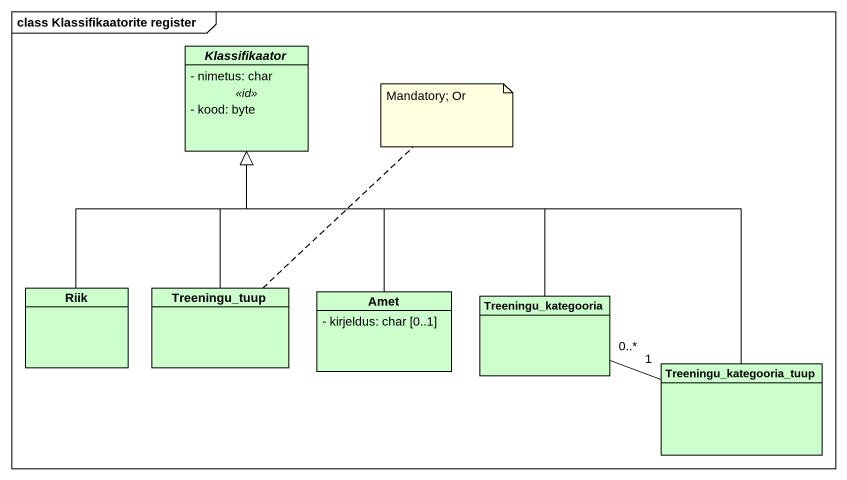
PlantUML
@startuml
mainframe class Klassifikaatorite register
hide circle
hide empty members
skinparam classAttributeIconSize 0
abstract class Klassifikaator #CCFFCC {
  - nimetus: char
  .. <<id>> ..
  - kood: byte
}
class Riik #CCFFCC
class Treeningu_tuup #CCFFCC
class Amet #CCFFCC {
  - kirjeldus: char [0..1]
}
class Treeningu_kategooria #CCFFCC
class Treeningu_kategooria_tuup #CCFFCC
Riik -up-|> Klassifikaator
Treeningu_tuup -up-|> Klassifikaator
Amet -up-|> Klassifikaator
Treeningu_kategooria -up-|> Klassifikaator
Treeningu_kategooria_tuup -up-|> Klassifikaator
Treeningu_kategooria_tuup "1" -left- "0..*" Treeningu_kategooria
note top of Treeningu_tuup : Mandatory; Or
@enduml
